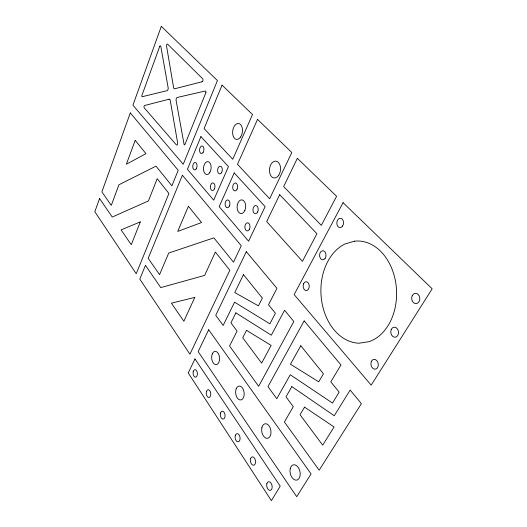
<?xml version="1.0" encoding="UTF-8"?>
<svg xmlns="http://www.w3.org/2000/svg" width="527" height="527" viewBox="0 0 527 527"><rect width="100%" height="100%" fill="white"/><g stroke="black" fill="none" stroke-linecap="round" stroke-linejoin="round"><path stroke-width="0.79" d="M161.302 26.35L132.936 105.169L183.218 164.272L217.44 80.572L161.302 26.35M130.307 112.916L101.876 191.887L111.289 205.385L118.911 184.779L156.012 166.143L171.894 185.827L178.225 170.274L130.307 112.916M99.577 198.56L94.834 211.722L136.23 273.737L168.91 193.475L157.198 178.712L148.416 200.945L112.264 217.032L99.577 198.56M159.74 46.369L141.888 95.473A0.856 0.435 -83 0 0 141.835 96.355A0.856 0.435 -83 0 0 142.224 96.718L167.257 90.618A2.253 1.199 -82.2 0 0 168.212 88.101L160.794 46.29A1.252 0.639 -80.9 0 0 159.74 46.369M135.208 140.334L126.375 164.213L145.959 153.66L135.208 140.334M140.307 221.887L131.282 244.732L121.085 229.891L140.307 221.887M205.853 92.765L184.957 144.405A0.922 0.514 -84.1 0 1 184.45 144.853A0.922 0.514 -84.1 0 1 184.048 144.312L176.051 100.064A2.292 1.245 -82.4 0 1 177.032 97.515L205.319 91A1.344 0.764 -81.4 0 1 205.853 92.765M182.382 175.247L148.199 258.335L159.556 274.62L168.726 253.039L213.883 237.861L233.487 262.156L241.287 245.747L182.382 175.247M145.452 265.331L139.793 279.079L189.931 354.197L229.825 270.239L215.365 252.025L204.654 275.397L160.761 287.61L145.452 265.331M222.045 85.117L204.101 128.562L232.763 159.266L252.499 114.53L222.045 85.117M200.925 136.592L187.414 169.286L213.685 200.161L228.454 166.631L200.925 136.592M188.402 206.255L177.718 231.412L201.545 222.539L188.402 206.255M257.532 119.392L237.486 164.325L269.646 198.778L291.82 152.514L257.532 119.392M234.225 172.922L219.179 206.624L248.586 241.188L265.127 206.637L234.225 172.922M194.792 297.373L183.851 321.246L171.44 303.19L194.792 297.373M208.679 329.757L198.165 351.628L296.714 496.704L311.062 473.918L208.679 329.757M246.313 251.682L215.734 315.284L223.171 325.442L234.574 302.175L269.857 323.828L275.41 313.255L268.507 304.705L276.958 288.355L246.313 251.682M194.99 358.92L188.244 372.945L271.385 500.65L280.212 486.171L194.99 358.92M279.699 194.713L266.675 221.571L302.432 261.333L316.925 233.744L279.699 194.713M297.34 158.331L283.651 186.558L321.332 225.358L336.601 196.288L297.34 158.331M243.461 274.646L234.746 292.551L258.414 305.851L262.374 298.084L243.461 274.646M235.872 312.88L230.945 322.834L237.071 331.075L229.568 345.989L258.645 386.304L293.822 321.51L284.567 310.251L271.313 335.198L235.872 312.88M246.511 330.35L242.736 337.748L261.642 363.143L271.135 345.402L246.511 330.35M343.07 202.664L294.152 294.586L371.192 385.132L432.166 288.809L343.07 202.664M304.158 320.903L267.96 386.653L276.774 398.708L290.272 374.743L332.478 403.056L339.138 392.147L330.824 381.851L340.956 364.941L304.158 320.903M300.798 345.719L290.456 364.236L318.723 381.811L323.453 373.795L300.798 345.719M291.833 386.62L285.996 396.871L293.295 406.686L284.402 422.002L319.164 470.189L361.377 403.669L350.172 390.039L334.256 415.757L291.833 386.62M304.547 407.134L300.054 414.742L322.702 445.163L334.065 426.956L304.547 407.134M354.546 241.175L345.06 243.929A51.132 37.832 87.2 0 0 321.569 300.252A51.132 37.832 87.2 0 0 359.144 343.202L369.019 341.687A51.132 37.832 87.2 0 0 395.915 283.822A51.132 37.832 87.2 0 0 354.546 241.175M169.095 99.208L144.668 105.492A1.252 0.639 -83.3 0 0 144.029 106.5A1.252 0.639 -83.3 0 0 144.246 107.818L176.281 144.82A1.548 0.856 -84.2 0 0 177.296 144.648A1.548 0.856 -84.2 0 0 177.639 142.87L170.247 100.446A2.273 1.219 -82.6 0 0 169.095 99.208M202.032 81.777L174.733 88.747A2.299 1.238 -81.9 0 1 173.567 87.495L166.545 45.994A1.317 0.685 -80.6 0 1 166.828 44.479A1.317 0.685 -80.6 0 1 167.658 44.189L202.638 78.727A1.634 0.916 -81 0 1 202.948 80.433A1.634 0.916 -81 0 1 202.032 81.777M240.589 137.053A8.037 4.881 -82.5 0 0 239.423 123.713A8.037 4.881 -82.5 0 0 232.651 133.581A8.037 4.881 -82.5 0 0 240.589 137.053M278.427 175.695A8.485 5.527 -83.8 0 0 277.097 161.446A8.485 5.527 -83.8 0 0 269.495 171.499A8.485 5.527 -83.8 0 0 278.427 175.695M209.654 172.81A6.522 3.821 -84.9 0 0 208.764 161.842A6.522 3.821 -84.9 0 0 203.488 169.582A6.522 3.821 -84.9 0 0 209.654 172.81M203.079 152.455A3.775 2.18 -84.1 0 0 202.585 146.137A3.775 2.18 -84.1 0 0 199.562 150.682A3.775 2.18 -84.1 0 0 203.079 152.455M196.202 168.877A3.729 2.134 -85 0 0 195.715 162.612A3.729 2.134 -85 0 0 192.757 167.026A3.729 2.134 -85 0 0 196.202 168.877M221.38 172.849A3.887 2.325 -84.8 0 0 220.853 166.308A3.887 2.325 -84.8 0 0 217.638 170.9A3.887 2.325 -84.8 0 0 221.38 172.849M214.496 188.791A3.834 2.273 -85.7 0 0 212.98 182.889A3.834 2.273 -85.7 0 0 210.569 188.462A3.834 2.273 -85.7 0 0 214.496 188.791M244.831 210.543A6.884 4.295 -86.5 0 0 241.939 199.858A6.884 4.295 -86.5 0 0 237.433 209.753A6.884 4.295 -86.5 0 0 244.831 210.543M237.11 189.081A3.979 2.451 -85.5 0 0 235.477 182.961A3.979 2.451 -85.5 0 0 232.888 188.738A3.979 2.451 -85.5 0 0 237.11 189.081M229.429 206.024A3.926 2.391 -86.5 0 0 227.829 199.931A3.926 2.391 -86.5 0 0 225.306 205.576A3.926 2.391 -86.5 0 0 229.429 206.024M257.67 211.953A4.104 2.622 -86.5 0 0 255.918 205.563A4.104 2.622 -86.5 0 0 253.164 211.439A4.104 2.622 -86.5 0 0 257.67 211.953M249.482 229.179A4.051 2.556 -87.6 0 0 247.776 222.816A4.051 2.556 -87.6 0 0 245.081 228.553A4.051 2.556 -87.6 0 0 249.482 229.179M342.596 226.037A4.644 3.36 -86.6 0 0 340.989 218.402A4.644 3.36 -86.6 0 0 336.944 224.397A4.644 3.36 -86.6 0 0 342.596 226.037M325.1 258.395A4.532 3.208 -89.4 0 0 323.571 250.859A4.532 3.208 -89.4 0 0 319.711 256.544A4.532 3.208 -89.4 0 0 325.1 258.395M303.532 283.855A4.44 3.063 88.3 0 0 306.213 290.568A4.44 3.063 88.3 0 0 308.835 283.967A4.44 3.063 88.3 0 0 303.532 283.855M391.271 329.428A5.046 3.873 82.3 0 0 394.703 337.221A5.046 3.873 82.3 0 0 398.017 329.961A5.046 3.873 82.3 0 0 391.271 329.428M412.18 295.772A5.151 4.097 85.2 0 0 415.803 303.605A5.151 4.097 85.2 0 0 419.294 296.022A5.151 4.097 85.2 0 0 412.18 295.772M371.39 361.423A4.947 3.656 80.3 0 0 374.644 369.163A4.947 3.656 80.3 0 0 377.8 362.214A4.947 3.656 80.3 0 0 371.39 361.423M212.249 353.933A6.686 3.952 85.3 0 0 215.418 364.625A6.686 3.952 85.3 0 0 219.133 355.481A6.686 3.952 85.3 0 0 212.249 353.933M290.239 468.707A7.839 4.934 77.3 0 0 296.22 480.176A7.839 4.934 77.3 0 0 298.875 468.49A7.839 4.934 77.3 0 0 290.239 468.707M261.86 427.726A7.391 4.585 80.4 0 0 267.341 438.345A7.391 4.585 80.4 0 0 269.778 427.015A7.391 4.585 80.4 0 0 261.86 427.726M236.287 388.557A7.016 4.256 83 0 0 239.726 399.894A7.016 4.256 83 0 0 243.744 390.593A7.016 4.256 83 0 0 236.287 388.557M193.231 371.601A3.781 2.154 85 0 0 195.497 377.187A3.781 2.154 85 0 0 196.96 371.469A3.781 2.154 85 0 0 193.231 371.601M220.51 413.063A3.999 2.339 82.5 0 0 222.993 419.103A3.999 2.339 82.5 0 0 224.601 413.208A3.999 2.339 82.5 0 0 220.51 413.063M235.292 435.539A4.124 2.444 81 0 0 237.908 441.83A4.124 2.444 81 0 0 239.587 435.842A4.124 2.444 81 0 0 235.292 435.539M250.542 458.721A4.262 2.549 79.5 0 0 253.289 465.269A4.262 2.549 79.5 0 0 255.048 459.195A4.262 2.549 79.5 0 0 250.542 458.721M266.879 483.555A4.414 2.661 77.8 0 0 269.778 490.387A4.414 2.661 77.8 0 0 271.629 484.221A4.414 2.661 77.8 0 0 266.879 483.555M206.426 391.653A3.887 2.246 83.8 0 0 208.791 397.457A3.887 2.246 83.8 0 0 210.326 391.653A3.887 2.246 83.8 0 0 206.426 391.653"/></g></svg>
